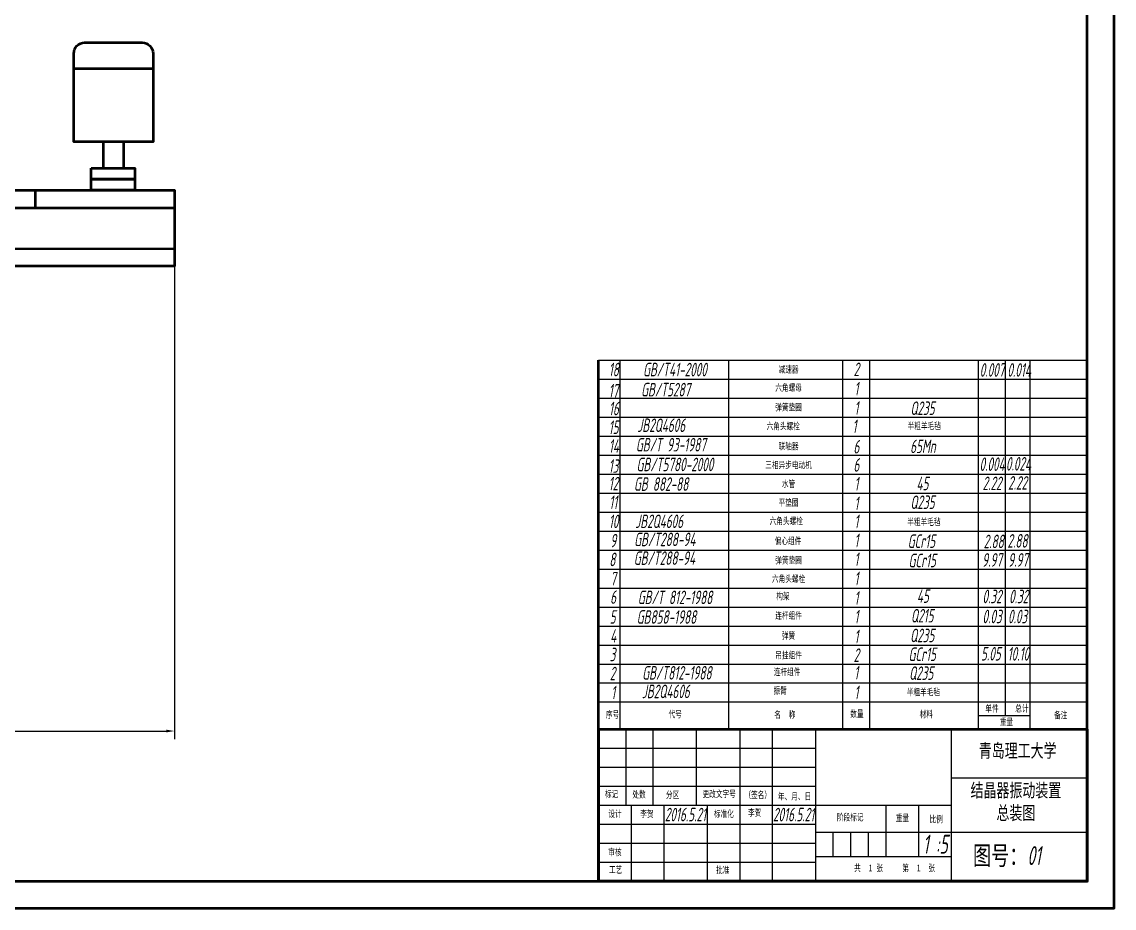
# Model space of a CAD drawing. Header units: millimetres. Extents: x 1573 to 2762, y 56 to 897.
# Drawn here: x 2359.7 to 2762.2, y 56.4 to 383.1 of the extents above; entities that cross this region are included whole.
import ezdxf

# ---------------------------------------------------------------- set-up
doc = ezdxf.new("R2010")
doc.units = ezdxf.units.MM
doc.header["$LTSCALE"] = 0.1
doc.linetypes.add('CENTER', pattern=[50.8, 31.75, -6.35, 6.35, -6.35])
for name, color, linetype, lineweight in [('点画线', 1, 'CENTER', 25), ('粗实线', 7, 'Continuous', 50), ('细实线', 3, 'Continuous', 25)]:
    doc.layers.add(name, color=color, linetype=linetype, lineweight=lineweight)
doc.styles.add('字母数字', font='gbeitc.shx', dxfattribs={"width": 0.7, "height": 7})
doc.styles.add('汉字', font='simfang.ttf', dxfattribs={"width": 0.7, "height": 7})
doc.dimstyles.new('线性', dxfattribs={"dimtxt": 7, "dimasz": 3, "dimexe": 3, "dimexo": 0, "dimgap": 1, "dimtad": 1, "dimdec": 0, "dimlfac": 5, "dimdsep": 46, "dimtxsty": '字母数字', "dimcen": 2.5, "dimadec": 0, "dimazin": 0, "dimtfac": 1, "dimtdec": 0, "dimtmove": 0, "dimatfit": 3, "dimfxl": 1, "dimarcsym": 0})

# ---------------------------------------------------------------- blocks, each defined once
blk = doc.blocks.new('*D261')
at = {"layer": 'Defpoints', "color": 0, "transparency": 16777216}
for p in [(2415.91, 293.08), (1647.3, 137.82), (2415.91, 121.68)]:
    blk.add_point(p, dxfattribs=at)
at = {"layer": '细实线', "color": 0, "lineweight": -2, "transparency": 16777216}
for p, q in [((2415.91, 293.08), (2415.91, 118.68)), ((1647.3, 137.82), (1647.3, 118.68)), ((1650.3, 121.68), (2412.91, 121.68))]:
    blk.add_line(p, q, dxfattribs=at)
at = {"layer": '细实线', "color": 0, "transparency": 16777216}
for points in [[(1650.3, 122.18), (1650.3, 121.18), (1647.3, 121.68)], [(2412.91, 122.18), (2412.91, 121.18), (2415.91, 121.68)]]:
    blk.add_solid(points, dxfattribs=at)
at = {"layer": '细实线', "color": 0, "transparency": 16777216, "insert": (2031.61, 126.18), "char_height": 7, "attachment_point": 5, "style": '字母数字'}
blk.add_mtext('3843', dxfattribs=at)

msp = doc.modelspace()

# ---------------------------------------------------------------- linework, layer by layer
at = {"layer": '粗实线'}
for p, q in [((2378.82, 365.94), (2408.03, 365.94)), ((2389.61, 338.87), (2389.61, 329.16)), ((2397.11, 338.87), (2397.11, 329.16)), ((2364.56, 321.02), (2364.56, 314.57)), ((2270.6, 314.57), (2415.91, 314.57)), ((2415.91, 299.47), (2270.6, 299.05)), ((2572.22, 132.38), (2572.22, 258.38)), ((2572.22, 122.38), (2572.22, 132.38)), ((2572.22, 122.38), (2572.22, 94.38)), ((2752.22, 66.38), (2752.22, 122.38)), ((2572.22, 94.38), (2572.22, 66.38)), ((2572.22, 66.38), (2652.22, 66.38)), ((2652.22, 66.38), (2752.22, 66.38)), ((2652.22, 66.38), (2702.22, 66.38))]:
    msp.add_line(p, q, dxfattribs=at)
for points in [[(1573.22, 56.38), (2762.22, 56.38), (2762.22, 897.38), (1573.22, 897.38)], [(1598.22, 66.38), (2752.22, 66.38), (2752.22, 887.38), (1598.22, 887.38)], [(2385.19, 329.16), (2401.28, 329.16), (2401.28, 325.09), (2385.19, 325.09)], [(2385.19, 325.09), (2401.28, 325.09), (2401.28, 321.02), (2385.19, 321.02)], [(2270.6, 321.02), (2415.91, 321.02), (2415.91, 293.08), (2270.6, 293.08)]]:
    msp.add_lwpolyline(points, close=True, dxfattribs=at)
msp.add_lwpolyline([(2382.82, 375.46), (2404.03, 375.46, -0.414214), (2408.03, 371.46), (2408.03, 338.87), (2378.82, 338.87), (2378.82, 371.46, -0.414214)], format="xyb", close=True, dxfattribs=at)
for points in [[(2752.22, 66.38), (2572.22, 66.38), (2572.22, 122.38)], [(2572.22, 122.38), (2752.22, 122.38)], [(2752.22, 122.38), (2752.22, 66.38)]]:
    msp.add_lwpolyline(points, dxfattribs=at)
msp.add_point((2752.22, 66.38), dxfattribs=at)
msp.add_point((2752.22, 66.38), dxfattribs=at)
at = {"layer": '细实线'}
for p, q in [((2572.22, 258.38), (2752.22, 258.38)), ((2580.22, 122.38), (2580.22, 258.38)), ((2580.22, 122.38), (2580.22, 258.38)), ((2620.22, 122.38), (2620.22, 258.38)), ((2620.22, 122.38), (2620.22, 258.38)), ((2662.22, 122.38), (2662.22, 258.38)), ((2662.22, 122.38), (2662.22, 258.38)), ((2672.22, 122.38), (2672.22, 258.38)), ((2672.22, 122.38), (2672.22, 258.38)), ((2712.22, 122.38), (2712.22, 258.38)), ((2712.22, 122.38), (2712.22, 258.38)), ((2722.22, 127.38), (2722.22, 258.38)), ((2722.22, 127.38), (2722.22, 258.38)), ((2731.22, 122.38), (2731.22, 258.38)), ((2731.22, 122.38), (2731.22, 258.38)), ((2572.22, 251.38), (2752.22, 251.38)), ((2572.22, 244.38), (2752.22, 244.38)), ((2572.22, 237.38), (2752.22, 237.38)), ((2572.22, 230.38), (2752.22, 230.38)), ((2572.22, 223.38), (2752.22, 223.38)), ((2572.22, 216.38), (2752.22, 216.38)), ((2572.22, 209.38), (2752.22, 209.38)), ((2572.22, 202.38), (2752.22, 202.38)), ((2572.22, 195.38), (2752.22, 195.38)), ((2572.22, 188.38), (2752.22, 188.38)), ((2572.22, 181.38), (2752.22, 181.38)), ((2572.22, 174.38), (2752.22, 174.38)), ((2572.22, 167.38), (2752.22, 167.38)), ((2572.22, 160.38), (2752.22, 160.38)), ((2572.22, 153.38), (2752.22, 153.38)), ((2572.22, 146.38), (2752.22, 146.38)), ((2572.22, 139.38), (2752.22, 139.38)), ((2572.22, 132.38), (2712.22, 132.38)), ((2712.22, 132.38), (2734.22, 132.38)), ((2712.22, 132.38), (2734.22, 132.38)), ((2734.22, 132.38), (2752.22, 132.38)), ((2734.22, 132.38), (2752.22, 132.38)), ((2712.22, 127.38), (2731.22, 127.38)), ((2712.22, 127.38), (2731.22, 127.38)), ((2582.22, 122.38), (2582.22, 94.38)), ((2592.22, 122.38), (2592.22, 94.38)), ((2608.22, 122.38), (2608.22, 94.38)), ((2624.22, 122.38), (2624.22, 94.38)), ((2636.22, 122.38), (2636.22, 94.38)), ((2652.22, 66.38), (2652.22, 122.38)), ((2702.22, 66.38), (2702.22, 122.38)), ((2572.22, 115.38), (2652.22, 115.38)), ((2572.22, 108.38), (2652.22, 108.38)), ((2572.22, 101.38), (2652.22, 101.38)), ((2702.22, 104.38), (2752.22, 104.38)), ((2572.22, 94.38), (2652.22, 94.38)), ((2584.22, 94.38), (2584.22, 66.38)), ((2596.22, 94.38), (2596.22, 66.38)), ((2612.22, 94.38), (2612.22, 66.38)), ((2624.22, 94.38), (2624.22, 66.38)), ((2636.22, 94.38), (2636.22, 66.38)), ((2652.22, 94.38), (2702.22, 94.38)), ((2652.22, 75.38), (2652.22, 94.38)), ((2678.22, 75.38), (2678.22, 94.38)), ((2690.22, 75.38), (2690.22, 94.38)), ((2572.22, 87.38), (2652.22, 87.38)), ((2652.22, 84.38), (2752.22, 84.38)), ((2652.22, 84.38), (2702.22, 84.38)), ((2652.22, 75.38), (2652.22, 84.38)), ((2658.72, 75.38), (2658.72, 84.38)), ((2658.72, 75.38), (2658.72, 84.38)), ((2658.72, 75.38), (2658.72, 84.38)), ((2665.22, 75.38), (2665.22, 84.38)), ((2671.72, 75.38), (2671.72, 84.38)), ((2572.22, 80.38), (2652.22, 80.38)), ((2572.22, 73.38), (2652.22, 73.38)), ((2652.22, 75.38), (2702.22, 75.38))]:
    msp.add_line(p, q, dxfattribs=at)

# ---------------------------------------------------------------- texts
at = {"layer": '点画线', "color": 7, "lineweight": 15, "insert": (2702.22, 75.38), "char_height": 7, "attachment_point": 4, "style": '字母数字'}
msp.add_mtext_dynamic_manual_height_columns('   {\\fFangSong|b0|i0|c134|p49;图号：}01', width=50, gutter_width=25, heights=[0], dxfattribs=at)
at = {"layer": '粗实线', "lineweight": 15}
for s, width, gutter_width, heights, insert, char_height, attachment_point, style in [('\\pi3.724;18', 10, 12.5, [0], (2572.22, 257.42), 5, 1, '字母数字'), ('\\pi3.6146;17', 10, 12.5, [0], (2572.29, 249.59), 5, 1, '字母数字'), ('\\pi3.7969;16', 10, 12.5, [0], (2572.22, 243.06), 5, 1, '字母数字'), ('\\pi3.6875;15', 10, 12.5, [0], (2572.22, 236.14), 5, 1, '字母数字'), ('六角头螺栓', 20.5672, 12.5, [0], (2634.13, 235.3), 2.5, 1, '汉字'), ('\\pi3.7604;14', 10, 12.5, [0], (2572.22, 229.2), 5, 1, '字母数字'), ('\\pi3.6875;13', 10, 12.5, [0], (2572.22, 221.84), 5, 1, '字母数字'), ('\\pi3.6875;12', 10, 12.5, [0], (2572.22, 215.38), 5, 1, '字母数字'), ('\\pi3.9063;11', 10, 12.5, [0], (2572.22, 208.52), 5, 1, '字母数字'), ('\\pi3.7604;10', 10, 12.5, [0], (2572.22, 201.45), 5, 1, '字母数字'), ('六角头螺栓', 18.3457, 12.5, [0], (2635.24, 200.36), 2.5, 1, '汉字'), ('\\pi4.2708;9', 10, 12.5, [0], (2572.22, 194.37), 5, 1, '字母数字'), ('\\pi5.19;8', 10, 12.5, [0], (2570.98, 187.42), 5, 1, '字母数字'), ('\\pi4.3438;7', 10, 12.5, [0], (2572.22, 180.35), 5, 1, '字母数字'), ('\\pi4.2708;6', 10, 12.5, [0], (2572.22, 173.55), 5, 1, '字母数字'), ('构架', 16.9302, 12.5, [0], (2637.71, 172.66), 2.5, 1, '汉字'), ('\\pi4.0885;5', 10, 12.5, [0], (2572.22, 166.22), 5, 1, '字母数字'), ('\\pi4.2708;4', 10, 12.5, [0], (2572.22, 159.26), 5, 1, '字母数字'), ('\\pi4.0885;3', 10, 12.5, [0], (2572.22, 152.39), 5, 1, '字母数字'), ('\\pi4.125;2', 10, 12.5, [0], (2572.22, 145.38), 5, 1, '字母数字'), ('连杆组件', 16.3377, 12.5, [0], (2636.78, 144.74), 2.5, 1, '汉字'), ('\\pi4.6354;1', 10, 12.5, [0], (2572.22, 138.4), 5, 1, '字母数字'), ('振臂', 14.3342, 12.5, [0], (2636.7, 137.84), 2.5, 1, '汉字'), ('\\pi2.63;序号', 10, 12.5, [0], (2572.29, 128.97), 2.5, 1, '汉字'), ('\\pi2.595;代号', 10, 12.5, [0], (2595.41, 129.16), 2.5, 1, '汉字'), ('名  称', 10, 12.5, [0], (2636.96, 128.97), 2.5, 1, '汉字'), ('\\pi2.595;数量', 10, 12.5, [0], (2662.35, 129.3), 2.5, 1, '汉字'), ('\\pi2.595;材料', 10, 12.5, [0], (2687.94, 129.16), 2.5, 1, '汉字'), ('\\pi2.595;备注', 10, 12.5, [0], (2737.47, 128.78), 2.5, 1, '汉字'), ('\\pi10.11;青岛理工大学', 50, 12.5, [0], (2702.22, 116.96), 5, 1, '汉字'), ('结晶器振动装置\\P总装图', 50, 12.5, [0], (2726, 95.38), 5, 5, '汉字'), ('\\pi2.595;标记', 10, 12.5, [0], (2571.93, 99.7), 2.5, 1, '汉字'), ('\\pi2.61;处数', 10, 12.5, [0], (2582.07, 99.56), 2.5, 1, '汉字'), ('\\pi5.665;分区', 16, 12.5, [0], (2591.37, 99.42), 2.5, 1, '汉字'), ('\\pi1.805;更改文字号', 16, 25, [5], (2608.74, 99.74), 2.5, 1, '汉字'), ('（签名）', 12, 25, [6.82], (2625.95, 99.39), 2.5, 1, '汉字'), ('\\pi1.96;年、月、日', 16, 12.5, [0], (2636.36, 98.85), 2.5, 1, '汉字'), ('\\pi3.61;设计', 12, 12.5, [0], (2572.22, 92.42), 2.5, 1, '汉字'), ('\\pi2.36;李贺', 12, 12.5, [0], (2585.22, 92.38), 2.5, 1, '汉字'), ('\\pi2.335;标准化', 12, 12.5, [0], (2612.36, 92.42), 2.5, 1, '汉字'), ('\\pi2.36;李贺', 12, 12.5, [0], (2624.93, 92.84), 2.5, 1, '汉字'), ('\\pi8.13;阶段标记', 26, 12.5, [0], (2651.93, 91.15), 2.5, 1, '汉字'), ('\\pi3.68;重量', 12, 12.5, [0], (2678.07, 90.87), 2.5, 1, '汉字'), ('\\pi3.83;比例', 12, 12.5, [0], (2690.36, 90.45), 2.5, 1, '汉字')]:
    msp.add_mtext_dynamic_manual_height_columns(s, width=width, gutter_width=gutter_width, heights=heights, dxfattribs=dict(at, insert=insert, char_height=char_height, attachment_point=attachment_point, style=style))
at = {"layer": '粗实线', "color": 7, "lineweight": 15, "attachment_point": 5}
for s, width, heights, insert, char_height, style in [('GB/T41-2000', 40, [0], (2600.35, 254.91), 5, '字母数字'), ('减速器', 40, [0], (2642.22, 254.83), 2.5, '汉字'), ('2', 10, [0], (2667.22, 254.99), 5, '字母数字'), ('0.007', 9.6106, [0], (2717.22, 254.78), 5, '字母数字'), ('0.014', 10, [0], (2727.2, 254.78), 5, '字母数字'), ('GB/T5287', 40, [0], (2596.95, 247.51), 5, '字母数字'), ('六角螺母', 40, [0], (2642.22, 248.08), 2.5, '汉字'), ('1', 10, [0], (2667.22, 247.88), 5, '字母数字'), ('弹簧垫圈', 40, [0], (2642.22, 240.88), 2.5, '汉字'), ('1', 10, [0], (2667.22, 240.74), 5, '字母数字'), ('Q235', 20, [5], (2691.58, 240.66), 5, '字母数字'), ('JB2Q4606', 40, [0], (2595.31, 234.38), 5, '字母数字'), ('1', 10, [0], (2666.51, 233.99), 5, '字母数字'), ('半粗羊毛毡', 20, [0], (2692.22, 234), 2.5, '汉字'), ('GB/T 93-1987', 40, [0], (2598.87, 227.21), 5, '字母数字'), ('联轴器', 40, [3.5], (2642.22, 226.55), 2.5, '汉字'), ('6', 10, [0], (2667.22, 226.47), 5, '字母数字'), ('65Mn', 20, [0], (2691.74, 226.6), 5, '字母数字'), ('GB/T5780-2000', 40, [0], (2600.35, 219.93), 5, '字母数字'), ('6', 10, [0], (2667.22, 219.78), 5, '字母数字'), ('0.004', 10, [0], (2717.22, 220.04), 5, '字母数字'), ('0.024', 15.1156, [0], (2726.94, 220.17), 5, '字母数字'), ('三相异步电动机', 40, [0], (2642.22, 219.59), 2.5, '汉字'), ('GB 882-88', 40, [0], (2595.27, 212.71), 5, '字母数字'), ('水管', 40, [0], (2642.22, 212.64), 2.5, '汉字'), ('1', 10, [0], (2667.22, 212.8), 5, '字母数字'), ('45', 20, [0], (2691.58, 212.92), 5, '字母数字'), ('2.22', 10, [0], (2717.22, 212.98), 5, '字母数字'), ('2.22', 10, [0], (2726.62, 213.14), 5, '字母数字'), ('平垫圈', 40, [0], (2642.22, 205.77), 2.5, '汉字'), ('1', 10, [0], (2667.22, 205.59), 5, '字母数字'), ('Q235', 20, [0], (2691.58, 206), 5, '字母数字'), ('JB2Q4606', 40, [0], (2594.55, 198.98), 5, '字母数字'), ('1', 10, [0], (2667.22, 198.92), 5, '字母数字'), ('半粗羊毛毡', 20, [0], (2692.09, 198.63), 2.5, '汉字'), ('GB/T288-94', 40, [0], (2596.61, 192.31), 5, '字母数字'), ('偏心组件', 40, [0], (2642.04, 191.66), 2.5, '汉字'), ('1', 10, [0], (2667.22, 191.91), 5, '字母数字'), ('GCr15', 20, [0], (2691.19, 191.65), 5, '字母数字'), ('2.88', 10, [0], (2717.82, 191.56), 5, '字母数字'), ('2.88', 10, [0], (2726.59, 191.77), 5, '字母数字'), ('GB/T288-94', 40, [0], (2596.48, 185.41), 5, '字母数字'), ('弹簧垫圈', 40, [0], (2642.22, 184.45), 2.5, '汉字'), ('1', 10, [0], (2667.22, 185), 5, '字母数字'), ('GCr15', 20, [0], (2691.48, 184.54), 5, '字母数字'), ('9.97', 10, [0], (2717.22, 184.75), 5, '字母数字'), ('9.97', 17.671, [0], (2726.8, 184.75), 5, '字母数字'), ('六角头螺栓', 40, [0], (2642.22, 177.64), 2.5, '汉字'), ('1', 10, [0], (2667.22, 177.89), 5, '字母数字'), ('GB/T 812-1988', 40, [0], (2600.4, 170.94), 5, '字母数字'), ('1', 10, [0], (2667.22, 170.71), 5, '字母数字'), ('45', 20, [0], (2691.72, 171.41), 5, '字母数字'), ('0.32', 16.6751, [0], (2717.22, 171.27), 5, '字母数字'), ('0.32', 10, [0], (2727.03, 171.27), 5, '字母数字'), ('GB858-1988', 40, [0], (2597.25, 163.71), 5, '字母数字'), ('连杆组件', 40, [0], (2642.22, 164.12), 2.5, '汉字'), ('1', 10, [0], (2667.22, 163.84), 5, '字母数字'), ('Q215', 20, [0], (2691.48, 164.18), 5, '字母数字'), ('0.03', 10, [0], (2717.22, 163.89), 5, '字母数字'), ('0.03', 10, [0], (2726.62, 163.89), 5, '字母数字'), ('弹簧', 40, [0], (2642.22, 156.73), 2.5, '汉字'), ('1', 10, [0], (2667.22, 156.5), 5, '字母数字'), ('Q235', 20, [0], (2691.48, 156.91), 5, '字母数字'), ('吊挂组件', 40, [0], (2642.22, 149.49), 2.5, '汉字'), ('2', 10, [0], (2667.22, 149.63), 5, '字母数字'), ('GCr15', 20, [0], (2691.48, 149.96), 5, '字母数字'), ('5.05', 10, [0], (2716.77, 150.17), 5, '字母数字'), ('10.10', 10, [0], (2726.91, 150.11), 5, '字母数字'), ('GB/T812-1988', 40, [0], (2601.07, 143.13), 5, '字母数字'), ('1', 10, [0], (2667.16, 143.21), 5, '字母数字'), ('Q235', 20, [0], (2691.1, 143.01), 5, '字母数字'), ('JB2Q4606', 40, [0], (2596.99, 136.28), 5, '字母数字'), ('1', 10, [0], (2667.22, 135.88), 5, '字母数字'), ('半粗羊毛毡', 20, [0], (2691.93, 135.9), 2.5, '汉字'), ('单件', 10, [0], (2717.22, 129.88), 2.5, '汉字'), ('总计', 10, [0], (2728.21, 129.88), 2.5, '汉字'), ('重量', 10, [0], (2722.53, 124.92), 2.5, '汉字'), ('2016.5.21', 16, [0], (2604.22, 90.88), 5, '字母数字'), ('2016.5.21', 16, [0], (2644.08, 90.88), 5, '字母数字'), ('1 :5', 20, [0], (2696.33, 79.96), 7, '字母数字')]:
    msp.add_mtext_dynamic_manual_height_columns(s, width=width, gutter_width=12.5, heights=heights, dxfattribs=dict(at, insert=insert, char_height=char_height, style=style))
at = {"layer": '粗实线', "char_height": 2.5, "attachment_point": 1, "style": '汉字'}
for s, width, heights, insert in [('\\pi3.705;审核', 12, [3.39], (2572.07, 78.28)), ('\\pi13.045;共  1 张     第  1  张', 50, [0], (2653.35, 72.45)), ('\\pi3.675;工艺', 12, [0], (2572.36, 71.84)), ('\\pi3.605;批准', 12, [0], (2611.93, 71.7))]:
    msp.add_mtext_dynamic_manual_height_columns(s, width=width, gutter_width=12.5, heights=heights, dxfattribs=dict(at, insert=insert))

# ---------------------------------------------------------------- dimensions: what is measured, and where the dimension line sits
at = {"layer": '细实线'}
dim = msp.add_linear_dim(base=(2415.91, 121.68), p1=(1647.3, 137.82), p2=(2415.91, 293.08), dimstyle='线性', dxfattribs=at)
dim.commit()
dim.dimension.update_dxf_attribs({"geometry": '*D261', "text_midpoint": (2031.61, 126.18)})

doc.saveas('drawing.dxf')
